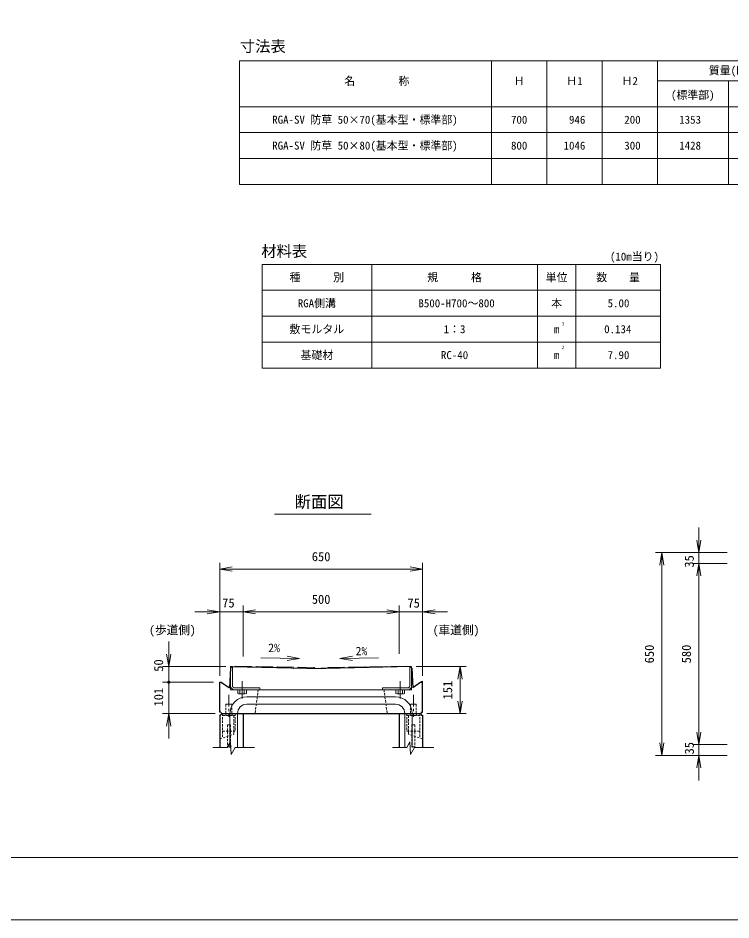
# Model space of a CAD drawing. Units: millimetres at full size, sheet at 1:20. Extents: x 0 to 8400, y 0 to 5940.
# Drawn here: x 2808 to 5092, y 0 to 2890 of the extents above; entities that cross this region are included whole.
import ezdxf
from ezdxf.enums import TextEntityAlignment as Align

# ---------------------------------------------------------------- set-up
doc = ezdxf.new("R2010")
doc.units = ezdxf.units.MM
doc.header["$LTSCALE"] = 20
for name, pattern in [('USER1', [0.5625, 0.375, -0.1875]), ('USER2', [3, 1.875, -0.375, 0.375, -0.375]), ('USER3', [15, 9.375, -1.875, 1.875, -1.875])]:
    doc.linetypes.add(name, pattern=pattern)
for name, color, linetype, lineweight in [('1', 7, 'Continuous', 9), ('_1-9_20-FRAME', 2, 'Continuous', 25), ('_1-A_25-FRAME-SIDE_VIWE', 2, 'Continuous', 13), ('ACC(細線）', 4, 'USER1', 13), ('CEN(細線）', 5, 'USER2', 13), ('CON2(細線）', 6, 'Continuous', 13), ('CON（太線）', 1, 'Continuous', 25), ('TEXT(細線）', 1, 'Continuous', 13), ('寸法線', 7, 'Continuous', 9), ('構造物-寸法', 7, 'Continuous', 9)]:
    doc.layers.add(name, color=color, linetype=linetype, lineweight=lineweight)
doc.styles.add('ＭＳ ゴシック', font='')
doc.styles.get('ＭＳ ゴシック').set_extended_font_data('MS Gothic')

# ---------------------------------------------------------------- blocks, each defined once
blk = doc.blocks.new('open_arrow')
at = {"color": 0, "linetype": 'Continuous', "lineweight": -2}
blk.add_lwpolyline([(7.5, 1.25), (0, 0), (7.5, -1.25)], dxfattribs=at)
blk = doc.blocks.new('filled_dot')
at = {"color": 0, "linetype": 'Continuous', "lineweight": -2, "const_width": 1.25}
blk.add_lwpolyline([(-0.625, 0, 1), (0.625, 0, 1)], format="xyb", close=True, dxfattribs=at)

msp = doc.modelspace()

# ---------------------------------------------------------------- linework, layer by layer
at = {"layer": '1'}
for p, q in [((3630.16, 1300.07), (3939.79, 1300.07)), ((4989.45, 1257.25), (4989.45, 1062.47)), ((5080.14, 1177.25), (4969.45, 1177.25)), ((5080.14, 1142.47), (4969.45, 1142.47))]:
    msp.add_line(p, q, dxfattribs=at)
at = {"layer": '_1-9_20-FRAME', "lineweight": 13}
for p, q in [((3495.3, 811.75), (3489.3, 811.75)), ((3489.3, 749.75), (3489.3, 811.75)), ((3489.3, 811.75), (3764.3, 806.25)), ((3489.3, 737.75), (3489.3, 811.75)), ((3495.3, 749.75), (3495.3, 811.75)), ((4069.3, 811.75), (3794.3, 806.25)), ((4063.3, 811.75), (4069.3, 811.75)), ((4063.3, 749.75), (4063.3, 811.75)), ((4069.3, 749.75), (4069.3, 811.75)), ((4069.3, 737.75), (4069.3, 811.75)), ((3794.3, 806.25), (3764.3, 806.25)), ((4069.3, 737.75), (3489.3, 737.75)), ((3501.3, 743.75), (3582.8, 743.75)), ((3501.3, 737.75), (3582.8, 737.75)), ((3582.8, 737.75), (3582.8, 743.75)), ((3975.8, 737.75), (3975.8, 743.75)), ((4057.3, 743.75), (3975.8, 743.75)), ((4057.3, 737.75), (3975.8, 737.75))]:
    msp.add_line(p, q, dxfattribs=at)
at = {"layer": '_1-9_20-FRAME', "color": 4, "linetype": 'USER3', "lineweight": 13}
for p, q in [((3525.8, 764.75), (3525.8, 709.75)), ((4032.8, 764.75), (4032.8, 709.75))]:
    msp.add_line(p, q, dxfattribs=at)
at = {"layer": '_1-9_20-FRAME', "lineweight": 13}
for centre, radius, start, end in [((3501.3, 749.75), 12, 180, 270), ((3501.3, 749.75), 6, 180, 270), ((4057.3, 749.75), 6, 270, 0), ((4057.3, 749.75), 12, 270, 0)]:
    msp.add_arc(centre, radius, start, end, dxfattribs=at)
at = {"layer": '_1-A_25-FRAME-SIDE_VIWE'}
for p, q in [((3511.95, 725.95), (3511.95, 737.75)), ((3511.95, 737.75), (3515.41, 737.75)), ((3515.41, 724.75), (3511.95, 725.95)), ((3515.41, 737.75), (3518.87, 737.75)), ((3536.19, 737.75), (3515.41, 737.75)), ((3518.87, 725.95), (3515.41, 724.75)), ((3515.41, 724.75), (3536.19, 724.75)), ((3518.87, 737.75), (3525.8, 737.75)), ((3518.87, 725.95), (3518.87, 737.75)), ((3525.8, 724.75), (3518.87, 725.95)), ((3525.8, 737.75), (3536.19, 737.75)), ((3525.8, 737.75), (3532.72, 737.75)), ((3525.8, 737.75), (3532.72, 737.75)), ((3532.72, 725.95), (3525.8, 724.75)), ((3532.72, 737.75), (3536.19, 737.75)), ((3532.72, 737.75), (3532.72, 725.95)), ((3536.19, 724.75), (3532.72, 725.95)), ((3536.19, 737.75), (3539.65, 737.75)), ((3539.65, 725.95), (3536.19, 724.75)), ((3539.65, 737.75), (3539.65, 725.95)), ((4022.41, 737.75), (4018.95, 737.75)), ((4018.95, 737.75), (4018.95, 725.95)), ((4018.95, 725.95), (4022.41, 724.75)), ((4032.8, 737.75), (4022.41, 737.75)), ((4025.87, 737.75), (4022.41, 737.75)), ((4022.41, 737.75), (4043.19, 737.75)), ((4022.41, 724.75), (4025.87, 725.95)), ((4043.19, 724.75), (4022.41, 724.75)), ((4032.8, 737.75), (4025.87, 737.75)), ((4032.8, 737.75), (4025.87, 737.75)), ((4025.87, 737.75), (4025.87, 725.95)), ((4025.87, 725.95), (4032.8, 724.75)), ((4039.72, 737.75), (4032.8, 737.75)), ((4032.8, 724.75), (4039.72, 725.95)), ((4043.19, 737.75), (4039.72, 737.75)), ((4039.72, 725.95), (4039.72, 737.75)), ((4039.72, 725.95), (4043.19, 724.75)), ((4046.65, 737.75), (4043.19, 737.75)), ((4043.19, 724.75), (4046.65, 725.95)), ((4046.65, 725.95), (4046.65, 737.75))]:
    msp.add_line(p, q, dxfattribs=at)
at = {"layer": 'ACC(細線）'}
for p, q in [((3577.8, 737.75), (3567.8, 661.25)), ((3980.8, 737.75), (3990.8, 661.25)), ((3474.3, 691.25), (3493.3, 691.25)), ((3474.3, 691.25), (3474.3, 661.25)), ((3493.3, 691.25), (3493.3, 661.25)), ((4065.3, 691.25), (4084.3, 691.25)), ((4065.3, 691.25), (4065.3, 661.25)), ((4084.3, 691.25), (4084.3, 661.25)), ((3463.3, 661.25), (3463.3, 605.25)), ((3504.3, 655.25), (3463.3, 655.25)), ((3499.8, 655.25), (3499.8, 605.25)), ((3504.3, 661.25), (3504.3, 605.25)), ((4054.3, 661.25), (4054.3, 605.25)), ((4054.3, 655.25), (4095.3, 655.25)), ((4058.8, 655.25), (4058.8, 605.25)), ((4095.3, 661.25), (4095.3, 605.25)), ((3478.8, 625.25), (3488.8, 625.25)), ((3478.8, 625.25), (3478.8, 555.25)), ((3488.8, 625.25), (3488.8, 555.25)), ((4079.8, 625.25), (4069.8, 625.25)), ((4069.8, 625.25), (4069.8, 555.25)), ((4079.8, 625.25), (4079.8, 555.25)), ((3454.3, 580.25), (3497.74, 594.57)), ((3463.3, 605.25), (3504.3, 605.25)), ((3463.3, 605.25), (3463.3, 583.22)), ((3499.8, 597.42), (3499.8, 605.25)), ((4095.3, 605.25), (4054.3, 605.25)), ((4058.8, 597.42), (4058.8, 605.25)), ((4104.3, 580.25), (4060.86, 594.57)), ((4095.3, 605.25), (4095.3, 583.22)), ((3478.8, 555.25), (3488.8, 555.25)), ((4079.8, 555.25), (4069.8, 555.25))]:
    msp.add_line(p, q, dxfattribs=at)
at = {"layer": 'ACC(細線）', "linetype": 'Continuous'}
for p, q in [((3473.8, 655.25), (3473.8, 661.25)), ((3493.8, 655.25), (3493.8, 661.25)), ((4064.8, 655.25), (4064.8, 661.25)), ((4084.8, 655.25), (4084.8, 661.25))]:
    msp.add_line(p, q, dxfattribs=at)
at = {"layer": 'ACC(細線）'}
for centre, start, end in [((3496.8, 597.42), 288.24585, 0), ((4061.8, 597.42), 180, 251.75415)]:
    msp.add_arc(centre, 3, start, end, dxfattribs=at)
at = {"layer": 'CEN(細線）'}
for p, q in [((3483.8, 721.25), (3483.8, 651.25)), ((4074.8, 721.25), (4074.8, 651.25))]:
    msp.add_line(p, q, dxfattribs=at)
at = {"layer": 'CON2(細線）'}
for p, q in [((4017.3, 715.25), (3541.3, 715.25)), ((4017.3, 691.25), (3541.3, 691.25)), ((3487.29, 661.25), (3487.29, 552.83)), ((3511.29, 661.25), (3511.3, 552.83)), ((4047.29, 661.25), (4047.29, 552.83)), ((4071.29, 661.25), (4071.29, 552.83))]:
    msp.add_line(p, q, dxfattribs=at)
for centre, radius, start, end in [((3541.3, 661.25), 54, 90, 180), ((4017.3, 661.25), 54, 0, 90), ((3541.3, 661.25), 30, 90, 180), ((4017.3, 661.25), 30, 0, 90)]:
    msp.add_arc(centre, radius, start, end, dxfattribs=at)
at = {"layer": 'CON（太線）'}
for p, q in [((3489.08, 806.95), (3494.28, 811.95)), ((3494.28, 811.95), (3779.3, 806.25)), ((4064.32, 811.95), (3779.3, 806.25)), ((4069.52, 806.95), (4064.32, 811.95)), ((3489.08, 806.95), (3485.42, 743.6)), ((4069.52, 806.95), (4073.18, 743.6)), ((3454.3, 666.25), (3454.3, 761.85)), ((3454.3, 761.85), (3459.36, 761.85)), ((3459.36, 761.85), (3485.42, 743.6)), ((4099.24, 761.85), (4073.18, 743.6)), ((4099.24, 761.85), (4104.3, 761.85)), ((4104.3, 666.25), (4104.3, 761.85)), ((3458.3, 666.25), (3454.3, 666.25)), ((3458.3, 666.25), (3460.3, 661.25)), ((4100.3, 666.25), (4098.3, 661.25)), ((4100.3, 666.25), (4104.3, 666.25)), ((3454.3, 656.25), (3454.3, 552.83)), ((3458.3, 656.25), (3454.3, 656.25)), ((3460.3, 661.25), (3458.3, 656.25)), ((3460.3, 661.25), (3529.3, 661.25)), ((3460.3, 661.25), (4098.3, 661.25)), ((3529.3, 661.25), (3529.3, 552.83)), ((4029.3, 661.25), (4029.3, 552.83)), ((4098.3, 661.25), (4100.3, 656.25)), ((4100.3, 656.25), (4104.3, 656.25)), ((4104.3, 656.25), (4104.3, 552.83))]:
    msp.add_line(p, q, dxfattribs=at)
at = {"layer": 'TEXT(細線）'}
for p, q in [((3517.7, 2753.45), (3517.7, 2357)), ((4856.65, 2753.45), (3517.7, 2753.45)), ((4325.26, 2357), (4325.26, 2753.45)), ((4325.26, 2753.45), (4325.26, 2357)), ((4502.39, 2357), (4502.39, 2753.45)), ((4679.52, 2357), (4679.52, 2753.45)), ((4856.65, 2357), (4856.65, 2753.45)), ((5312.66, 2753.45), (4856.65, 2753.45)), ((5312.66, 2689.12), (4856.65, 2689.12)), ((5084.65, 2357), (5084.65, 2689.12)), ((4856.65, 2606.09), (3517.7, 2606.09)), ((5312.66, 2606.09), (4856.65, 2606.09)), ((4856.65, 2523.06), (3517.7, 2523.06)), ((5312.66, 2523.06), (4856.65, 2523.06)), ((4856.65, 2440.03), (3517.7, 2440.03)), ((5312.66, 2440.03), (4856.65, 2440.03)), ((4856.65, 2357), (3517.7, 2357)), ((5312.66, 2357), (4856.65, 2357)), ((3589.98, 2100.83), (3589.98, 1768.7)), ((4866.38, 2100.83), (3589.98, 2100.83)), ((3941.44, 2100.83), (3941.44, 1768.7)), ((4472.2, 2100.83), (4472.2, 1768.7)), ((4595.44, 2100.83), (4595.44, 1768.7)), ((4866.38, 2100.83), (4866.38, 1768.7)), ((4866.38, 2017.8), (3589.98, 2017.8)), ((4866.38, 1934.77), (3589.98, 1934.77)), ((4866.38, 1851.74), (3589.98, 1851.74)), ((4866.38, 1768.7), (3589.98, 1768.7))]:
    msp.add_line(p, q, dxfattribs=at)
at = {"layer": '寸法線'}
for p, q in [((3710.16, 837.83), (3586.33, 840.19)), ((3670.29, 845.26), (3710.16, 837.83)), ((3879.34, 845.26), (3839.48, 837.83)), ((3839.48, 837.83), (3963.3, 840.19)), ((3710.16, 837.83), (3670.04, 831.93)), ((3839.48, 837.83), (3879.6, 831.93))]:
    msp.add_line(p, q, dxfattribs=at)
at = {"layer": '寸法線', "linetype": 'USER1', "lineweight": 13}
for p, q in [((4099.24, 761.85), (4104.3, 765.42)), ((4104.3, 765.42), (4104.3, 761.85))]:
    msp.add_line(p, q, dxfattribs=at)
at = {"layer": '構造物-寸法'}
for p, q in [((5080.14, 1177.25), (4850.9, 1177.25)), ((4870.9, 1177.25), (4870.9, 527.25)), ((5080.14, 1142.47), (4969.45, 1142.47)), ((4989.45, 562.03), (4989.45, 1142.47)), ((3609.3, 987.6), (3374.3, 987.6)), ((3454.3, 781.85), (3454.3, 1007.6)), ((3529.3, 843.88), (3529.3, 1007.6)), ((3529.3, 843.88), (3529.3, 1007.6)), ((3529.3, 987.6), (4029.3, 987.6)), ((3949.3, 987.6), (4184.3, 987.6)), ((4029.3, 853.14), (4029.3, 1007.6)), ((4029.3, 853.14), (4029.3, 1007.6)), ((4104.3, 781.85), (4104.3, 1007.6)), ((3291.03, 761.85), (3291.03, 891.95)), ((3474.28, 811.95), (3271.03, 811.95)), ((3933.3, 809.33), (3935.3, 811.37)), ((3935.3, 811.37), (3986.3, 812.39)), ((3986.3, 812.39), (3988.3, 810.43)), ((3434.3, 761.85), (3271.03, 761.85)), ((3434.3, 761.85), (3271.03, 761.85)), ((3291.03, 761.85), (3291.03, 581.25)), ((3440.3, 661.25), (3271.03, 661.25)), ((4989.45, 642.03), (4989.45, 447.25)), ((5080.14, 562.03), (4969.45, 562.03)), ((5080.14, 562.03), (4969.45, 562.03)), ((5080.14, 527.25), (4850.9, 527.25)), ((5080.14, 527.25), (4969.45, 527.25))]:
    msp.add_line(p, q, dxfattribs=at)
at = {"layer": '構造物-寸法', "lineweight": 13}
for p, q in [((3454.3, 781.85), (3454.3, 1144.45)), ((4104.3, 829.25), (4104.3, 1144.45)), ((3454.3, 1124.45), (4104.3, 1124.45)), ((4084.32, 811.95), (4244.48, 811.95)), ((4224.48, 811.95), (4224.48, 661.25)), ((4118.3, 661.25), (4244.48, 661.25))]:
    msp.add_line(p, q, dxfattribs=at)
at = {"layer": '構造物-寸法', "color": 2}
msp.add_lwpolyline([(0, 5940), (0, 0), (8400, 0), (8400, 5940)], close=True, dxfattribs=at)
at = {"layer": '構造物-寸法'}
msp.add_lwpolyline([(200, 5740), (200, 200), (8200, 200), (8200, 5740)], close=True, dxfattribs=at)
for points in [[(3503.3, 811.77), (3505.3, 813.73), (3556.3, 812.71), (3558.3, 810.67)], [(3570.3, 810.43), (3572.3, 812.39), (3623.3, 811.37), (3625.3, 809.33)], [(3637.3, 809.09), (3639.3, 811.05), (3690.3, 810.03), (3692.3, 807.99)], [(3704.3, 807.75), (3706.3, 809.71), (3757.3, 808.69), (3759.3, 806.65)], [(3799.31, 806.65), (3801.3, 808.69), (3852.3, 809.71), (3854.3, 807.75)], [(3866.3, 807.99), (3868.3, 810.03), (3919.3, 811.05), (3921.3, 809.09)], [(4000.3, 810.67), (4002.3, 812.71), (4053.3, 813.73), (4055.3, 811.77)], [(3565.89, 552.83), (3503.37, 552.83), (3490.62, 530.53), (3488.49, 570.36), (3478.4, 552.83), (3432.64, 552.83)], [(4140.89, 552.83), (4078.37, 552.83), (4065.62, 530.53), (4063.49, 570.36), (4053.4, 552.83), (4007.64, 552.83)]]:
    msp.add_lwpolyline(points, dxfattribs=at)

# ---------------------------------------------------------------- block references
at = {"layer": '1', "xscale": 5.33, "yscale": 5.33}
for p, rotation in [((4989.45, 1177.25), 90), ((4989.45, 1142.47), 270)]:
    msp.add_blockref('open_arrow', p, dxfattribs=dict(at, rotation=rotation))
at = {"layer": '構造物-寸法'}
for name, p, xscale, yscale, rotation in [('open_arrow', (4870.9, 1177.25), 5.33, 5.33, 270), ('open_arrow', (4989.45, 1142.47), 5.33, 5.33, 270), ('open_arrow', (3454.3, 987.6), 5.33, 5.33, 180), ('open_arrow', (4029.3, 987.6), 5.33, 5.33, 180), ('open_arrow', (4029.3, 987.6), 5.33, 5.33, 180), ('open_arrow', (3291.03, 811.95), 5.33, 5.33, 90), ('filled_dot', (3291.03, 761.85), 4, 4, 90), ('filled_dot', (3291.03, 761.85), 4, 4, 270), ('open_arrow', (3291.03, 661.25), 5.33, 5.33, 270), ('open_arrow', (4989.45, 562.03), 5.33, 5.33, 90), ('open_arrow', (4989.45, 562.03), 5.33, 5.33, 90), ('open_arrow', (4870.9, 527.25), 5.33, 5.33, 90), ('open_arrow', (4989.45, 527.25), 5.33, 5.33, 270)]:
    msp.add_blockref(name, p, dxfattribs=dict(at, xscale=xscale, yscale=yscale, rotation=rotation))
at = {"layer": '構造物-寸法', "lineweight": 13, "xscale": 5.33, "yscale": 5.33}
msp.add_blockref('open_arrow', (3454.3, 1124.45), dxfattribs=at)
for p, rotation in [((4104.3, 1124.45), 180), ((4224.48, 811.95), 270), ((4224.48, 661.25), 90)]:
    msp.add_blockref('open_arrow', p, dxfattribs=dict(at, rotation=rotation))
at = {"layer": '構造物-寸法', "xscale": 5.33, "yscale": 5.33}
for p in [(3529.3, 987.6), (3529.3, 987.6), (4104.3, 987.6)]:
    msp.add_blockref('open_arrow', p, dxfattribs=at)

# ---------------------------------------------------------------- texts
at = {"layer": '1', "style": 'ＭＳ ゴシック'}
msp.add_text('35', height=29.33, rotation=90, dxfattribs=at).set_placement((4958.62, 1148.98), align=Align.MIDDLE_CENTER)
at = {"layer": 'TEXT(細線）', "style": 'ＭＳ ゴシック'}
for s, p in [('寸法表', (3519.05, 2771.23)), ('材料表', (3587.47, 2114.28))]:
    msp.add_text(s, height=35.92, dxfattribs=at).set_placement(p, align=Align.BOTTOM_LEFT)
for s, height, p in [('質量(kg)', 25.66, (5091.37, 2722.21)), ('名\u3000\u3000\u3000\u3000称', 25.48, (3957.62, 2688.54)), ('Ｈ', 25.66, (4413.82, 2688.54)), ('Ｈ1', 25.66, (4590.95, 2688.54)), ('Ｈ2', 25.66, (4768.08, 2688.54)), ('(標準部)', 25.66, (4970.09, 2643.94)), ('RGA-SV 防草 50×70(基本型・標準部)', 25.66, (3919.68, 2564.57)), ('700', 25.66, (4413.82, 2564.57)), (' 946', 25.66, (4590.95, 2564.57)), (' 200', 25.66, (4768.08, 2564.57)), ('1353', 25.66, (4961.59, 2564.57)), ('RGA-SV 防草 50×80(基本型・標準部)', 25.66, (3919.68, 2481.54)), ('800', 25.66, (4413.82, 2481.54)), ('1046', 25.66, (4590.95, 2481.54)), (' 300', 25.66, (4768.08, 2481.54)), ('1428', 25.66, (4961.59, 2481.54)), ('種\u3000\u3000\u3000別', 25.66, (3765.71, 2059.31)), ('規\u3000\u3000\u3000格', 25.66, (4206.82, 2059.31)), ('単位', 25.66, (4533.82, 2059.31)), ('数    量', 25.66, (4730.91, 2059.31)), ('RGA側溝', 25.66, (3765.71, 1976.28)), ('B500-H700～800', 25.66, (4213.24, 1976.28)), ('本', 25.66, (4533.82, 1976.28)), ('5.00 ', 25.66, (4740.82, 1976.28)), ('敷モルタル', 25.66, (3765.71, 1893.25)), ('3', 10.26, (4554.72, 1910.4)), ('1：3', 25.66, (4206.82, 1893.25)), ('m', 25.66, (4533.82, 1893.25)), ('0.134', 25.66, (4729.75, 1893.25)), ('基礎材', 25.66, (3765.71, 1810.22)), ('RC-40', 25.66, (4206.82, 1810.22)), ('2', 10.26, (4554.72, 1835.07)), ('7.90 ', 25.66, (4740.82, 1810.22)), ('m', 25.66, (4533.82, 1810.22))]:
    msp.add_text(s, height=height, dxfattribs=at).set_placement(p, align=Align.MIDDLE_CENTER)
msp.add_text('(10m当り)', height=25.66, dxfattribs=at).set_placement((4861.95, 2105.37), align=Align.BOTTOM_RIGHT)
at = {"layer": '寸法線', "style": 'ＭＳ ゴシック'}
msp.add_text('断面図', height=38.49, dxfattribs=at).set_placement((3694.24, 1309.3), align=Align.BOTTOM_LEFT)
for p in [(3628.6, 850.15), (3908.56, 839.82)]:
    msp.add_text('2%', height=27.49, dxfattribs=at).set_placement(p, align=Align.BOTTOM_CENTER)
at = {"layer": '構造物-寸法', "style": 'ＭＳ ゴシック'}
for s, p in [('650', (3779.3, 1164.45)), ('500', (3779.3, 1027.6)), ('75', (3482.27, 1016.04)), ('75', (4075.87, 1015.64))]:
    msp.add_text(s, height=29.33, dxfattribs=at).set_placement(p, align=Align.MIDDLE_CENTER)
for s, p in [('(歩道側)', (3227.89, 907.11)), ('(車道側)', (4136.72, 907.11))]:
    msp.add_text(s, height=27.49, dxfattribs=at).set_placement(p, align=Align.BOTTOM_LEFT)
for s, p in [('650', (4830.9, 852.25)), ('580', (4949.45, 852.25)), ('50', (3258.32, 815.31)), ('151', (4184.48, 736.6)), ('101', (3258.45, 713.94)), ('35', (4958.88, 550.31))]:
    msp.add_text(s, height=29.33, rotation=90, dxfattribs=at).set_placement(p, align=Align.MIDDLE_CENTER)

doc.saveas('drawing.dxf')
